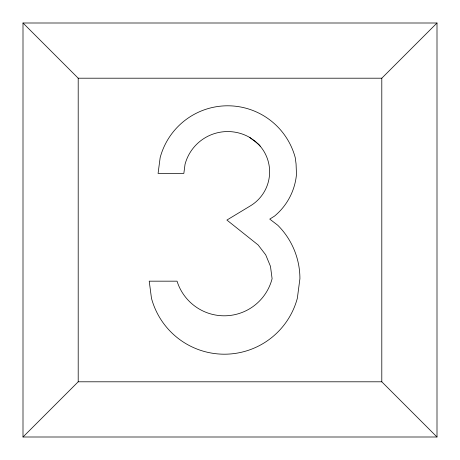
<?xml version="1.0" encoding="UTF-8"?>
<svg xmlns="http://www.w3.org/2000/svg" width="460" height="460" viewBox="0 0 460 460"><rect width="100%" height="100%" fill="white"/><g stroke="black" fill="none" stroke-linecap="round" stroke-linejoin="round"><path stroke-width="0.69" d="M23 437L78.2 381.8L381.8 381.8L437 437L23 437L23 23L437 23L437 437M23 23L78.2 78.2L381.8 78.2L437 23M249.78 137.477L255.363 141.375L260.199 146.176A39.692 39.692 0 0 1 250.884 205.568L226.895 220.064L258.129 244.961L265.707 254.84L270.474 266.34L272.101 278.685A49.444 49.444 0 0 1 177.042 281.169L149.218 281.169L151.466 298.229A75.515 75.515 0 0 0 297.35 298.229L299.92 278.685A75.515 75.515 0 0 0 277.805 225.285L269.755 219.109L274.585 216.062A61.514 61.514 0 0 0 296.481 174.386L296.067 163.933L295.24 157.625A69.92 69.92 0 0 0 160.161 157.625L158.079 173.42L183.839 173.42L185.041 164.295A44.16 44.16 0 0 1 249.78 137.477L258.923 144.498L260.199 146.176M381.8 78.2L381.8 381.8M78.2 78.2L78.2 381.8"/></g></svg>
